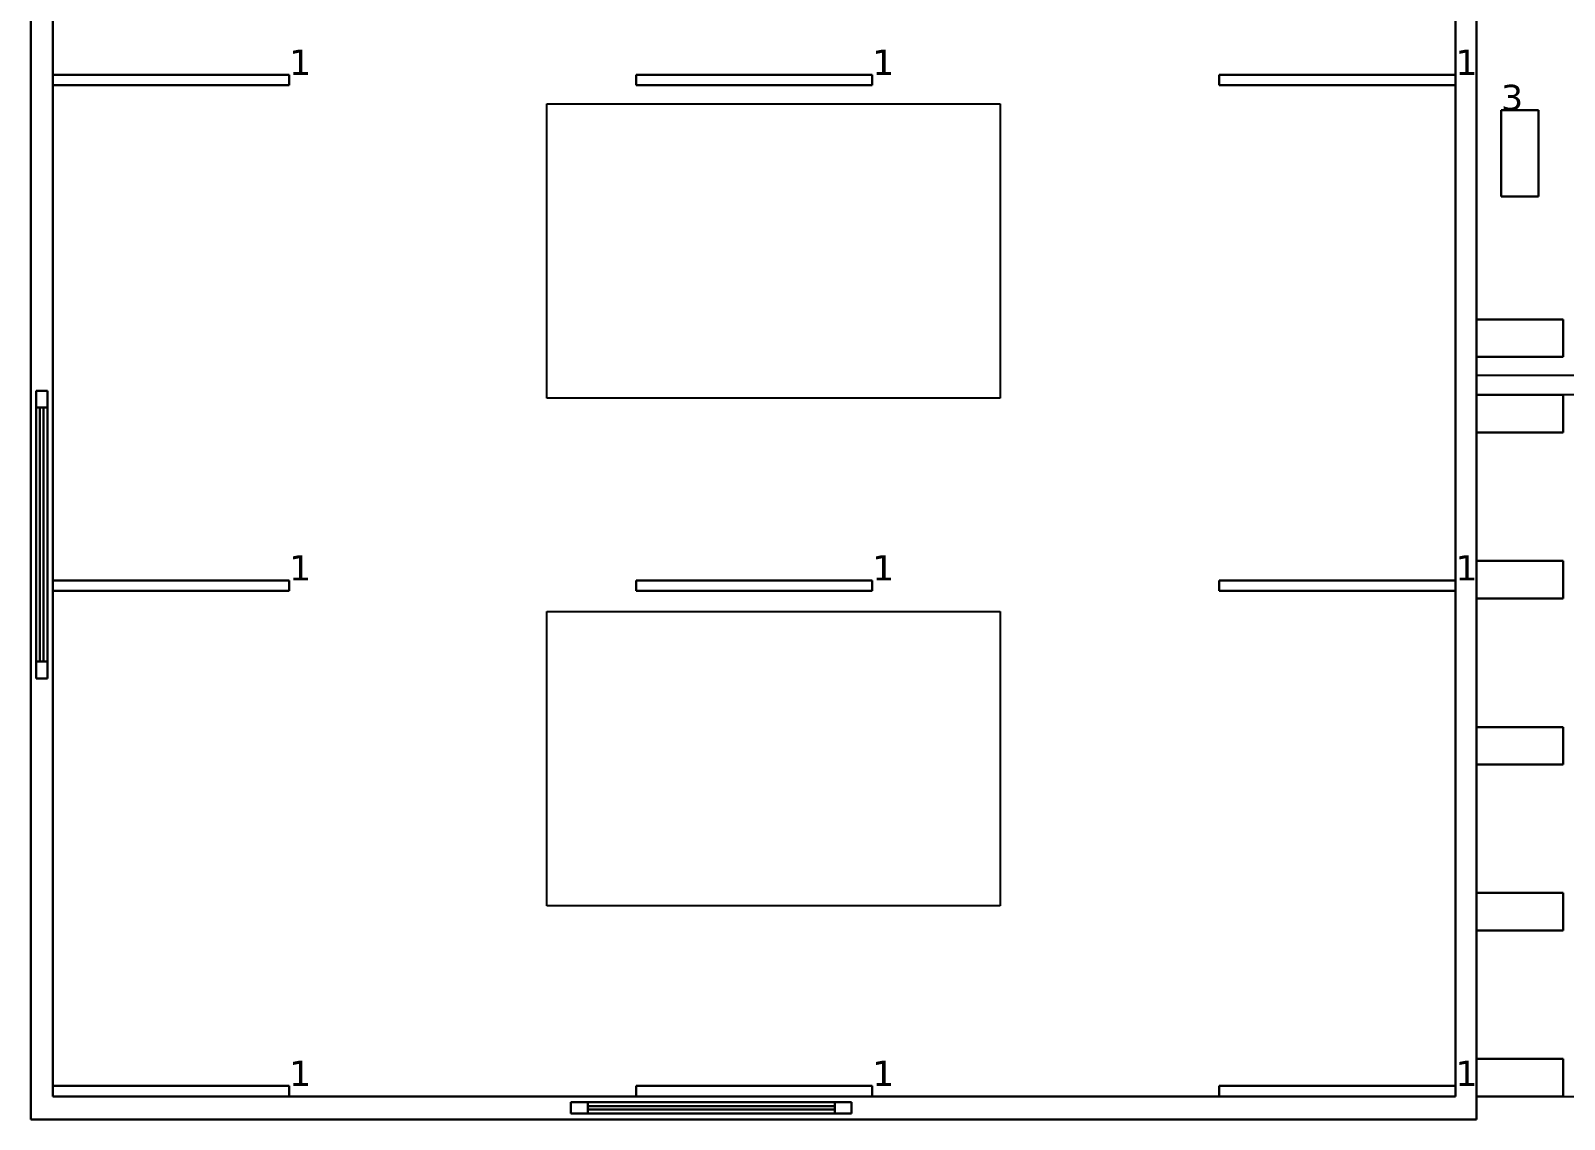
# Model space of a CAD drawing. Header units: inches. Extents: x 28 to 141, y 59 to 110.
# Drawn here: x 28.2 to 39.13, y 59.13 to 66.89 of the extents above; entities that cross this region are included whole.
import ezdxf

# ---------------------------------------------------------------- set-up
doc = ezdxf.new("R2010")
doc.units = ezdxf.units.IN
doc.header["$MEASUREMENT"] = 0
for name, color, linetype, true_color in [('DLX_BLD0_APERT', 7, 'Continuous', 0x969696), ('DLX_BLD0_CALC', 3, 'Continuous', 0x00ff00), ('DLX_BLD0_CONT', 7, 'Continuous', 0x969696), ('DLX_BLD0_LUM', 7, 'Continuous', 0xffd400), ('DLX_BLD0_LUMKEY_IDX', 7, 'Continuous', 0x969696), ('DLX_BLD0_ROOF', 7, 'Continuous', 0x7f7f7f), ('DLX_BLD1_CALC', 3, 'Continuous', 0x00ff00), ('DLX_BLD1_LUM', 7, 'Continuous', 0xffd400), ('DLX_BLD1_LUMKEY_IDX', 7, 'Continuous', 0x969696)]:
    doc.layers.add(name, color=color, linetype=linetype, true_color=true_color)
doc.styles.add('TableTextStyle', font='')
doc.styles.get('TableTextStyle').set_extended_font_data('VERDANA.TTF')

msp = doc.modelspace()

# ---------------------------------------------------------------- linework, layer by layer
at = {"layer": 'DLX_BLD0_APERT'}
for points in [[(28.239, 64.325, 0), (28.239, 62.275, 0)], [(28.319, 64.325, 0), (28.239, 64.325, 0)], [(28.239, 62.275, 0), (28.239, 64.325, 0)], [(28.239, 64.325, 0), (28.319, 64.325, 0)], [(28.239, 64.325, 0), (28.239, 64.325, 0)], [(28.239, 64.325, 0), (28.319, 64.325, 0)], [(28.319, 64.325, 0), (28.239, 64.325, 0)], [(28.239, 64.325, 0), (28.239, 62.275, 0)], [(28.239, 62.275, 0), (28.239, 64.325, 0)], [(28.239, 64.325, 0), (28.239, 64.325, 0)], [(28.319, 62.275, 0), (28.319, 64.325, 0)], [(28.319, 64.325, 0), (28.319, 62.275, 0)], [(28.319, 64.325, 0), (28.319, 64.325, 0)], [(28.319, 64.325, 0), (28.319, 62.275, 0)], [(28.319, 62.275, 0), (28.319, 64.325, 0)], [(28.319, 64.325, 0), (28.319, 64.325, 0)], [(28.239, 64.205, 0), (28.239, 64.205, 0)], [(28.239, 64.205, 0), (28.239, 62.395, 0)], [(28.239, 62.395, 0), (28.239, 64.205, 0)], [(28.239, 62.395, 0), (28.239, 64.205, 0)], [(28.239, 64.205, 0), (28.266, 64.205, 0)], [(28.266, 64.205, 0), (28.239, 64.205, 0)], [(28.239, 64.205, 0), (28.239, 64.205, 0)], [(28.239, 64.205, 0), (28.266, 64.205, 0)], [(28.266, 64.205, 0), (28.239, 64.205, 0)], [(28.239, 64.205, 0), (28.239, 62.395, 0)], [(28.266, 64.205, 0), (28.266, 62.395, 0)], [(28.266, 64.205, 0), (28.266, 64.205, 0)], [(28.266, 62.395, 0), (28.266, 64.205, 0)], [(28.266, 62.395, 0), (28.266, 64.205, 0)], [(28.266, 64.205, 0), (28.291, 64.205, 0)], [(28.291, 64.205, 0), (28.266, 64.205, 0)], [(28.266, 64.205, 0), (28.266, 62.395, 0)], [(28.291, 64.205, 0), (28.266, 64.205, 0)], [(28.266, 64.205, 0), (28.266, 64.205, 0)], [(28.266, 64.205, 0), (28.291, 64.205, 0)], [(28.266, 64.205, 0), (28.266, 62.395, 0)], [(28.266, 62.395, 0), (28.266, 64.205, 0)], [(28.266, 64.205, 0), (28.266, 64.205, 0)], [(28.266, 64.205, 0), (28.266, 62.395, 0)], [(28.291, 64.205, 0), (28.266, 64.205, 0)], [(28.266, 62.395, 0), (28.266, 64.205, 0)], [(28.266, 64.205, 0), (28.291, 64.205, 0)], [(28.266, 64.205, 0), (28.266, 64.205, 0)], [(28.266, 64.205, 0), (28.291, 64.205, 0)], [(28.291, 64.205, 0), (28.266, 64.205, 0)], [(28.291, 62.395, 0), (28.291, 64.205, 0)], [(28.291, 64.205, 0), (28.319, 64.205, 0)], [(28.291, 64.205, 0), (28.291, 62.395, 0)], [(28.291, 64.205, 0), (28.291, 62.395, 0)], [(28.319, 64.205, 0), (28.291, 64.205, 0)], [(28.291, 62.395, 0), (28.291, 64.205, 0)], [(28.291, 64.205, 0), (28.291, 64.205, 0)], [(28.291, 64.205, 0), (28.319, 64.205, 0)], [(28.319, 64.205, 0), (28.291, 64.205, 0)], [(28.291, 64.205, 0), (28.291, 64.205, 0)], [(28.291, 62.395, 0), (28.291, 64.205, 0)], [(28.291, 64.205, 0), (28.291, 62.395, 0)], [(28.291, 62.395, 0), (28.291, 64.205, 0)], [(28.291, 64.205, 0), (28.291, 64.205, 0)], [(28.291, 64.205, 0), (28.291, 62.395, 0)], [(28.291, 64.205, 0), (28.291, 64.205, 0)], [(28.319, 64.205, 0), (28.319, 64.205, 0)], [(28.319, 64.205, 0), (28.319, 62.395, 0)], [(28.319, 62.395, 0), (28.319, 64.205, 0)], [(28.319, 64.205, 0), (28.319, 62.395, 0)], [(28.319, 62.395, 0), (28.319, 64.205, 0)], [(28.319, 64.205, 0), (28.319, 64.205, 0)], [(28.239, 62.395, 0), (28.239, 62.395, 0)], [(28.266, 62.395, 0), (28.239, 62.395, 0)], [(28.266, 62.395, 0), (28.239, 62.395, 0)], [(28.239, 62.395, 0), (28.239, 62.395, 0)], [(28.239, 62.395, 0), (28.266, 62.395, 0)], [(28.239, 62.395, 0), (28.266, 62.395, 0)], [(28.266, 62.395, 0), (28.266, 62.395, 0)], [(28.291, 62.395, 0), (28.266, 62.395, 0)], [(28.291, 62.395, 0), (28.266, 62.395, 0)], [(28.266, 62.395, 0), (28.266, 62.395, 0)], [(28.266, 62.395, 0), (28.291, 62.395, 0)], [(28.266, 62.395, 0), (28.291, 62.395, 0)], [(28.266, 62.395, 0), (28.266, 62.395, 0)], [(28.266, 62.395, 0), (28.291, 62.395, 0)], [(28.291, 62.395, 0), (28.266, 62.395, 0)], [(28.266, 62.395, 0), (28.266, 62.395, 0)], [(28.266, 62.395, 0), (28.291, 62.395, 0)], [(28.291, 62.395, 0), (28.266, 62.395, 0)], [(28.319, 62.395, 0), (28.291, 62.395, 0)], [(28.291, 62.395, 0), (28.291, 62.395, 0)], [(28.291, 62.395, 0), (28.319, 62.395, 0)], [(28.319, 62.395, 0), (28.291, 62.395, 0)], [(28.291, 62.395, 0), (28.291, 62.395, 0)], [(28.291, 62.395, 0), (28.319, 62.395, 0)], [(28.291, 62.395, 0), (28.291, 62.395, 0)], [(28.291, 62.395, 0), (28.291, 62.395, 0)], [(28.319, 62.395, 0), (28.319, 62.395, 0)], [(28.319, 62.395, 0), (28.319, 62.395, 0)], [(28.239, 62.275, 0), (28.319, 62.275, 0)], [(28.239, 62.275, 0), (28.239, 62.275, 0)], [(28.239, 62.275, 0), (28.319, 62.275, 0)], [(28.319, 62.275, 0), (28.239, 62.275, 0)], [(28.319, 62.275, 0), (28.239, 62.275, 0)], [(28.239, 62.275, 0), (28.239, 62.275, 0)], [(28.319, 62.275, 0), (28.319, 62.275, 0)], [(28.319, 62.275, 0), (28.319, 62.275, 0)], [(34.052, 59.253, 0), (32.052, 59.253, 0)], [(32.052, 59.253, 0), (32.052, 59.173, 0)], [(32.052, 59.253, 0), (32.052, 59.253, 0)], [(32.052, 59.253, 0), (32.052, 59.173, 0)], [(32.052, 59.173, 0), (32.052, 59.253, 0)], [(32.052, 59.253, 0), (34.052, 59.253, 0)], [(32.052, 59.173, 0), (32.052, 59.253, 0)], [(34.052, 59.253, 0), (32.052, 59.253, 0)], [(32.052, 59.253, 0), (32.052, 59.253, 0)], [(32.052, 59.253, 0), (34.052, 59.253, 0)], [(32.052, 59.173, 0), (34.052, 59.173, 0)], [(32.052, 59.173, 0), (32.052, 59.173, 0)], [(34.052, 59.173, 0), (32.052, 59.173, 0)], [(34.052, 59.173, 0), (32.052, 59.173, 0)], [(32.052, 59.173, 0), (32.052, 59.173, 0)], [(32.052, 59.173, 0), (34.052, 59.173, 0)], [(33.932, 59.253, 0), (32.172, 59.253, 0)], [(32.172, 59.253, 0), (32.172, 59.253, 0)], [(32.172, 59.253, 0), (33.932, 59.253, 0)], [(32.172, 59.226, 0), (32.172, 59.253, 0)], [(32.172, 59.253, 0), (33.932, 59.253, 0)], [(32.172, 59.226, 0), (32.172, 59.253, 0)], [(32.172, 59.253, 0), (32.172, 59.253, 0)], [(32.172, 59.253, 0), (32.172, 59.226, 0)], [(33.932, 59.253, 0), (32.172, 59.253, 0)], [(32.172, 59.253, 0), (32.172, 59.226, 0)], [(33.932, 59.226, 0), (32.172, 59.226, 0)], [(32.172, 59.226, 0), (32.172, 59.226, 0)], [(32.172, 59.226, 0), (33.932, 59.226, 0)], [(32.172, 59.201, 0), (32.172, 59.226, 0)], [(32.172, 59.226, 0), (33.932, 59.226, 0)], [(32.172, 59.201, 0), (32.172, 59.226, 0)], [(32.172, 59.226, 0), (32.172, 59.226, 0)], [(32.172, 59.226, 0), (32.172, 59.201, 0)], [(33.932, 59.226, 0), (32.172, 59.226, 0)], [(32.172, 59.226, 0), (32.172, 59.201, 0)], [(33.932, 59.226, 0), (32.172, 59.226, 0)], [(32.172, 59.226, 0), (32.172, 59.226, 0)], [(32.172, 59.226, 0), (33.932, 59.226, 0)], [(33.932, 59.226, 0), (32.172, 59.226, 0)], [(32.172, 59.226, 0), (32.172, 59.201, 0)], [(32.172, 59.226, 0), (33.932, 59.226, 0)], [(32.172, 59.201, 0), (32.172, 59.226, 0)], [(32.172, 59.226, 0), (32.172, 59.226, 0)], [(32.172, 59.226, 0), (32.172, 59.201, 0)], [(32.172, 59.201, 0), (32.172, 59.226, 0)], [(32.172, 59.201, 0), (33.932, 59.201, 0)], [(32.172, 59.173, 0), (32.172, 59.201, 0)], [(33.932, 59.201, 0), (32.172, 59.201, 0)], [(32.172, 59.201, 0), (32.172, 59.201, 0)], [(32.172, 59.201, 0), (32.172, 59.173, 0)], [(32.172, 59.173, 0), (32.172, 59.201, 0)], [(32.172, 59.201, 0), (32.172, 59.201, 0)], [(33.932, 59.201, 0), (32.172, 59.201, 0)], [(32.172, 59.201, 0), (32.172, 59.173, 0)], [(32.172, 59.201, 0), (33.932, 59.201, 0)], [(32.172, 59.201, 0), (33.932, 59.201, 0)], [(33.932, 59.201, 0), (32.172, 59.201, 0)], [(32.172, 59.201, 0), (32.172, 59.201, 0)], [(32.172, 59.201, 0), (33.932, 59.201, 0)], [(33.932, 59.201, 0), (32.172, 59.201, 0)], [(32.172, 59.201, 0), (32.172, 59.201, 0)], [(33.932, 59.173, 0), (32.172, 59.173, 0)], [(32.172, 59.173, 0), (32.172, 59.173, 0)], [(32.172, 59.173, 0), (33.932, 59.173, 0)], [(33.932, 59.173, 0), (32.172, 59.173, 0)], [(32.172, 59.173, 0), (32.172, 59.173, 0)], [(32.172, 59.173, 0), (33.932, 59.173, 0)], [(33.932, 59.253, 0), (33.932, 59.253, 0)], [(33.932, 59.253, 0), (33.932, 59.226, 0)], [(33.932, 59.226, 0), (33.932, 59.253, 0)], [(33.932, 59.253, 0), (33.932, 59.253, 0)], [(33.932, 59.253, 0), (33.932, 59.226, 0)], [(33.932, 59.226, 0), (33.932, 59.253, 0)], [(33.932, 59.226, 0), (33.932, 59.226, 0)], [(33.932, 59.226, 0), (33.932, 59.201, 0)], [(33.932, 59.201, 0), (33.932, 59.226, 0)], [(33.932, 59.201, 0), (33.932, 59.226, 0)], [(33.932, 59.226, 0), (33.932, 59.226, 0)], [(33.932, 59.226, 0), (33.932, 59.201, 0)], [(33.932, 59.226, 0), (33.932, 59.226, 0)], [(33.932, 59.201, 0), (33.932, 59.226, 0)], [(33.932, 59.226, 0), (33.932, 59.201, 0)], [(33.932, 59.226, 0), (33.932, 59.226, 0)], [(33.932, 59.226, 0), (33.932, 59.201, 0)], [(33.932, 59.201, 0), (33.932, 59.226, 0)], [(33.932, 59.201, 0), (33.932, 59.173, 0)], [(33.932, 59.173, 0), (33.932, 59.201, 0)], [(33.932, 59.201, 0), (33.932, 59.201, 0)], [(33.932, 59.201, 0), (33.932, 59.173, 0)], [(33.932, 59.173, 0), (33.932, 59.201, 0)], [(33.932, 59.201, 0), (33.932, 59.201, 0)], [(33.932, 59.201, 0), (33.932, 59.201, 0)], [(33.932, 59.201, 0), (33.932, 59.201, 0)], [(33.932, 59.173, 0), (33.932, 59.173, 0)], [(33.932, 59.173, 0), (33.932, 59.173, 0)], [(34.052, 59.173, 0), (34.052, 59.253, 0)], [(34.052, 59.253, 0), (34.052, 59.173, 0)], [(34.052, 59.253, 0), (34.052, 59.253, 0)], [(34.052, 59.253, 0), (34.052, 59.173, 0)], [(34.052, 59.173, 0), (34.052, 59.253, 0)], [(34.052, 59.253, 0), (34.052, 59.253, 0)], [(34.052, 59.173, 0), (34.052, 59.173, 0)], [(34.052, 59.173, 0), (34.052, 59.173, 0)]]:
    msp.add_polyline3d(points, dxfattribs=at)
at = {"layer": 'DLX_BLD0_CALC'}
for points in [[(28.358, 84.599, 0), (28.358, 59.295, 0)], [(38.358, 59.295, 0), (38.358, 80.33, 0)], [(31.88, 66.37, 0), (35.112, 66.37, 0)], [(31.88, 64.272, 0), (31.88, 66.37, 0)], [(35.112, 66.37, 0), (35.112, 64.272, 0)], [(35.112, 64.272, 0), (31.88, 64.272, 0)], [(31.88, 62.752, 0), (35.112, 62.752, 0)], [(31.88, 60.654, 0), (31.88, 62.752, 0)], [(35.112, 62.752, 0), (35.112, 60.654, 0)], [(35.112, 60.654, 0), (31.88, 60.654, 0)], [(28.358, 59.295, 0), (38.358, 59.295, 0)]]:
    msp.add_polyline3d(points, dxfattribs=at)
at = {"layer": 'DLX_BLD0_CONT'}
for points in [[(28.2, 93.1, 0), (28.2, 59.131, 0)], [(28.358, 84.599, 0), (28.358, 59.295, 0)], [(38.358, 59.295, 0), (38.358, 84.599, 0)], [(38.508, 59.131, 0), (38.508, 84.599, 0)], [(28.358, 59.295, 0), (38.358, 59.295, 0)], [(28.2, 59.131, 0), (38.508, 59.131, 0)]]:
    msp.add_polyline3d(points, dxfattribs=at)
at = {"layer": 'DLX_BLD0_LUM'}
for points in [[(28.358, 66.503, 0), (28.358, 66.577, 0)], [(28.358, 66.577, 0), (28.358, 66.577, 0)], [(28.358, 66.577, 0), (28.358, 66.503, 0)], [(28.358, 66.577, 0), (30.042, 66.577, 0)], [(30.042, 66.577, 0), (28.358, 66.577, 0)], [(28.358, 66.577, 0), (28.358, 66.577, 0)], [(30.042, 66.577, 0), (28.358, 66.577, 0)], [(28.358, 66.577, 0), (28.358, 66.503, 0)], [(28.358, 66.503, 0), (28.358, 66.577, 0)], [(28.358, 66.577, 0), (30.042, 66.577, 0)], [(28.358, 66.503, 0), (28.358, 66.503, 0)], [(30.042, 66.503, 0), (28.358, 66.503, 0)], [(28.358, 66.503, 0), (28.358, 66.503, 0)], [(28.358, 66.503, 0), (30.042, 66.503, 0)], [(28.358, 66.503, 0), (30.042, 66.503, 0)], [(30.042, 66.503, 0), (28.358, 66.503, 0)], [(30.042, 66.577, 0), (30.042, 66.577, 0)], [(30.042, 66.577, 0), (30.042, 66.503, 0)], [(30.042, 66.503, 0), (30.042, 66.577, 0)], [(30.042, 66.577, 0), (30.042, 66.577, 0)], [(30.042, 66.503, 0), (30.042, 66.577, 0)], [(30.042, 66.577, 0), (30.042, 66.503, 0)], [(30.042, 66.503, 0), (30.042, 66.503, 0)], [(30.042, 66.503, 0), (30.042, 66.503, 0)], [(32.516, 66.503, 0), (32.516, 66.577, 0)], [(32.516, 66.577, 0), (32.516, 66.577, 0)], [(32.516, 66.577, 0), (32.516, 66.503, 0)], [(32.516, 66.577, 0), (34.2, 66.577, 0)], [(34.2, 66.577, 0), (32.516, 66.577, 0)], [(32.516, 66.577, 0), (32.516, 66.577, 0)], [(34.2, 66.577, 0), (32.516, 66.577, 0)], [(32.516, 66.577, 0), (32.516, 66.503, 0)], [(32.516, 66.503, 0), (32.516, 66.577, 0)], [(32.516, 66.577, 0), (34.2, 66.577, 0)], [(32.516, 66.503, 0), (32.516, 66.503, 0)], [(34.2, 66.503, 0), (32.516, 66.503, 0)], [(32.516, 66.503, 0), (32.516, 66.503, 0)], [(32.516, 66.503, 0), (34.2, 66.503, 0)], [(32.516, 66.503, 0), (34.2, 66.503, 0)], [(34.2, 66.503, 0), (32.516, 66.503, 0)], [(34.2, 66.577, 0), (34.2, 66.577, 0)], [(34.2, 66.577, 0), (34.2, 66.503, 0)], [(34.2, 66.503, 0), (34.2, 66.577, 0)], [(34.2, 66.577, 0), (34.2, 66.577, 0)], [(34.2, 66.503, 0), (34.2, 66.577, 0)], [(34.2, 66.577, 0), (34.2, 66.503, 0)], [(34.2, 66.503, 0), (34.2, 66.503, 0)], [(34.2, 66.503, 0), (34.2, 66.503, 0)], [(36.674, 66.503, 0), (36.674, 66.577, 0)], [(36.674, 66.577, 0), (36.674, 66.577, 0)], [(36.674, 66.577, 0), (36.674, 66.503, 0)], [(36.674, 66.577, 0), (38.358, 66.577, 0)], [(38.358, 66.577, 0), (36.674, 66.577, 0)], [(36.674, 66.577, 0), (36.674, 66.577, 0)], [(38.358, 66.577, 0), (36.674, 66.577, 0)], [(36.674, 66.577, 0), (36.674, 66.503, 0)], [(36.674, 66.503, 0), (36.674, 66.577, 0)], [(36.674, 66.577, 0), (38.358, 66.577, 0)], [(36.674, 66.503, 0), (36.674, 66.503, 0)], [(38.358, 66.503, 0), (36.674, 66.503, 0)], [(36.674, 66.503, 0), (36.674, 66.503, 0)], [(36.674, 66.503, 0), (38.358, 66.503, 0)], [(36.674, 66.503, 0), (38.358, 66.503, 0)], [(38.358, 66.503, 0), (36.674, 66.503, 0)], [(38.358, 66.577, 0), (38.358, 66.577, 0)], [(38.358, 66.577, 0), (38.358, 66.503, 0)], [(38.358, 66.503, 0), (38.358, 66.577, 0)], [(38.358, 66.577, 0), (38.358, 66.577, 0)], [(38.358, 66.503, 0), (38.358, 66.577, 0)], [(38.358, 66.577, 0), (38.358, 66.503, 0)], [(38.358, 66.503, 0), (38.358, 66.503, 0)], [(38.358, 66.503, 0), (38.358, 66.503, 0)], [(28.358, 62.899, 0), (28.358, 62.973, 0)], [(28.358, 62.973, 0), (28.358, 62.973, 0)], [(28.358, 62.973, 0), (28.358, 62.899, 0)], [(28.358, 62.973, 0), (30.042, 62.973, 0)], [(30.042, 62.973, 0), (28.358, 62.973, 0)], [(28.358, 62.973, 0), (28.358, 62.973, 0)], [(30.042, 62.973, 0), (28.358, 62.973, 0)], [(28.358, 62.973, 0), (28.358, 62.899, 0)], [(28.358, 62.899, 0), (28.358, 62.973, 0)], [(28.358, 62.973, 0), (30.042, 62.973, 0)], [(28.358, 62.899, 0), (28.358, 62.899, 0)], [(30.042, 62.899, 0), (28.358, 62.899, 0)], [(28.358, 62.899, 0), (28.358, 62.899, 0)], [(28.358, 62.899, 0), (30.042, 62.899, 0)], [(28.358, 62.899, 0), (30.042, 62.899, 0)], [(30.042, 62.899, 0), (28.358, 62.899, 0)], [(30.042, 62.973, 0), (30.042, 62.973, 0)], [(30.042, 62.973, 0), (30.042, 62.899, 0)], [(30.042, 62.899, 0), (30.042, 62.973, 0)], [(30.042, 62.973, 0), (30.042, 62.973, 0)], [(30.042, 62.899, 0), (30.042, 62.973, 0)], [(30.042, 62.973, 0), (30.042, 62.899, 0)], [(30.042, 62.899, 0), (30.042, 62.899, 0)], [(30.042, 62.899, 0), (30.042, 62.899, 0)], [(32.516, 62.899, 0), (32.516, 62.973, 0)], [(32.516, 62.973, 0), (32.516, 62.973, 0)], [(32.516, 62.973, 0), (32.516, 62.899, 0)], [(32.516, 62.973, 0), (34.2, 62.973, 0)], [(34.2, 62.973, 0), (32.516, 62.973, 0)], [(32.516, 62.973, 0), (32.516, 62.973, 0)], [(34.2, 62.973, 0), (32.516, 62.973, 0)], [(32.516, 62.973, 0), (32.516, 62.899, 0)], [(32.516, 62.899, 0), (32.516, 62.973, 0)], [(32.516, 62.973, 0), (34.2, 62.973, 0)], [(32.516, 62.899, 0), (32.516, 62.899, 0)], [(34.2, 62.899, 0), (32.516, 62.899, 0)], [(32.516, 62.899, 0), (32.516, 62.899, 0)], [(32.516, 62.899, 0), (34.2, 62.899, 0)], [(32.516, 62.899, 0), (34.2, 62.899, 0)], [(34.2, 62.899, 0), (32.516, 62.899, 0)], [(34.2, 62.973, 0), (34.2, 62.973, 0)], [(34.2, 62.973, 0), (34.2, 62.899, 0)], [(34.2, 62.899, 0), (34.2, 62.973, 0)], [(34.2, 62.973, 0), (34.2, 62.973, 0)], [(34.2, 62.899, 0), (34.2, 62.973, 0)], [(34.2, 62.973, 0), (34.2, 62.899, 0)], [(34.2, 62.899, 0), (34.2, 62.899, 0)], [(34.2, 62.899, 0), (34.2, 62.899, 0)], [(36.674, 62.899, 0), (36.674, 62.973, 0)], [(36.674, 62.973, 0), (36.674, 62.973, 0)], [(36.674, 62.973, 0), (36.674, 62.899, 0)], [(36.674, 62.973, 0), (38.358, 62.973, 0)], [(38.358, 62.973, 0), (36.674, 62.973, 0)], [(36.674, 62.973, 0), (36.674, 62.973, 0)], [(38.358, 62.973, 0), (36.674, 62.973, 0)], [(36.674, 62.973, 0), (36.674, 62.899, 0)], [(36.674, 62.899, 0), (36.674, 62.973, 0)], [(36.674, 62.973, 0), (38.358, 62.973, 0)], [(36.674, 62.899, 0), (36.674, 62.899, 0)], [(38.358, 62.899, 0), (36.674, 62.899, 0)], [(36.674, 62.899, 0), (36.674, 62.899, 0)], [(36.674, 62.899, 0), (38.358, 62.899, 0)], [(36.674, 62.899, 0), (38.358, 62.899, 0)], [(38.358, 62.899, 0), (36.674, 62.899, 0)], [(38.358, 62.973, 0), (38.358, 62.973, 0)], [(38.358, 62.973, 0), (38.358, 62.899, 0)], [(38.358, 62.899, 0), (38.358, 62.973, 0)], [(38.358, 62.973, 0), (38.358, 62.973, 0)], [(38.358, 62.899, 0), (38.358, 62.973, 0)], [(38.358, 62.973, 0), (38.358, 62.899, 0)], [(38.358, 62.899, 0), (38.358, 62.899, 0)], [(38.358, 62.899, 0), (38.358, 62.899, 0)], [(28.358, 59.295, 0), (28.358, 59.369, 0)], [(28.358, 59.369, 0), (28.358, 59.369, 0)], [(28.358, 59.369, 0), (28.358, 59.295, 0)], [(28.358, 59.369, 0), (30.042, 59.369, 0)], [(30.042, 59.369, 0), (28.358, 59.369, 0)], [(28.358, 59.369, 0), (28.358, 59.369, 0)], [(30.042, 59.369, 0), (28.358, 59.369, 0)], [(28.358, 59.369, 0), (28.358, 59.295, 0)], [(28.358, 59.295, 0), (28.358, 59.369, 0)], [(28.358, 59.369, 0), (30.042, 59.369, 0)], [(28.358, 59.295, 0), (28.358, 59.295, 0)], [(30.042, 59.295, 0), (28.358, 59.295, 0)], [(28.358, 59.295, 0), (28.358, 59.295, 0)], [(28.358, 59.295, 0), (30.042, 59.295, 0)], [(28.358, 59.295, 0), (30.042, 59.295, 0)], [(30.042, 59.295, 0), (28.358, 59.295, 0)], [(30.042, 59.369, 0), (30.042, 59.369, 0)], [(30.042, 59.369, 0), (30.042, 59.295, 0)], [(30.042, 59.295, 0), (30.042, 59.369, 0)], [(30.042, 59.369, 0), (30.042, 59.369, 0)], [(30.042, 59.295, 0), (30.042, 59.369, 0)], [(30.042, 59.369, 0), (30.042, 59.295, 0)], [(30.042, 59.295, 0), (30.042, 59.295, 0)], [(30.042, 59.295, 0), (30.042, 59.295, 0)], [(32.516, 59.295, 0), (32.516, 59.369, 0)], [(32.516, 59.369, 0), (32.516, 59.369, 0)], [(32.516, 59.369, 0), (32.516, 59.295, 0)], [(32.516, 59.369, 0), (34.2, 59.369, 0)], [(34.2, 59.369, 0), (32.516, 59.369, 0)], [(32.516, 59.369, 0), (32.516, 59.369, 0)], [(34.2, 59.369, 0), (32.516, 59.369, 0)], [(32.516, 59.369, 0), (32.516, 59.295, 0)], [(32.516, 59.295, 0), (32.516, 59.369, 0)], [(32.516, 59.369, 0), (34.2, 59.369, 0)], [(32.516, 59.295, 0), (32.516, 59.295, 0)], [(34.2, 59.295, 0), (32.516, 59.295, 0)], [(32.516, 59.295, 0), (32.516, 59.295, 0)], [(32.516, 59.295, 0), (34.2, 59.295, 0)], [(32.516, 59.295, 0), (34.2, 59.295, 0)], [(34.2, 59.295, 0), (32.516, 59.295, 0)], [(34.2, 59.369, 0), (34.2, 59.369, 0)], [(34.2, 59.369, 0), (34.2, 59.295, 0)], [(34.2, 59.295, 0), (34.2, 59.369, 0)], [(34.2, 59.369, 0), (34.2, 59.369, 0)], [(34.2, 59.295, 0), (34.2, 59.369, 0)], [(34.2, 59.369, 0), (34.2, 59.295, 0)], [(34.2, 59.295, 0), (34.2, 59.295, 0)], [(34.2, 59.295, 0), (34.2, 59.295, 0)], [(36.674, 59.295, 0), (36.674, 59.369, 0)], [(36.674, 59.369, 0), (36.674, 59.369, 0)], [(36.674, 59.369, 0), (36.674, 59.295, 0)], [(36.674, 59.369, 0), (38.358, 59.369, 0)], [(38.358, 59.369, 0), (36.674, 59.369, 0)], [(36.674, 59.369, 0), (36.674, 59.369, 0)], [(38.358, 59.369, 0), (36.674, 59.369, 0)], [(36.674, 59.369, 0), (36.674, 59.295, 0)], [(36.674, 59.295, 0), (36.674, 59.369, 0)], [(36.674, 59.369, 0), (38.358, 59.369, 0)], [(36.674, 59.295, 0), (36.674, 59.295, 0)], [(38.358, 59.295, 0), (36.674, 59.295, 0)], [(36.674, 59.295, 0), (36.674, 59.295, 0)], [(36.674, 59.295, 0), (38.358, 59.295, 0)], [(36.674, 59.295, 0), (38.358, 59.295, 0)], [(38.358, 59.295, 0), (36.674, 59.295, 0)], [(38.358, 59.369, 0), (38.358, 59.369, 0)], [(38.358, 59.369, 0), (38.358, 59.295, 0)], [(38.358, 59.295, 0), (38.358, 59.369, 0)], [(38.358, 59.369, 0), (38.358, 59.369, 0)], [(38.358, 59.295, 0), (38.358, 59.369, 0)], [(38.358, 59.369, 0), (38.358, 59.295, 0)], [(38.358, 59.295, 0), (38.358, 59.295, 0)], [(38.358, 59.295, 0), (38.358, 59.295, 0)]]:
    msp.add_polyline3d(points, dxfattribs=at)
at = {"layer": 'DLX_BLD0_ROOF'}
for points in [[(28.2, 93.1, 0), (28.2, 59.131, 0)], [(28.2, 59.131, 0), (28.2, 93.1, 0)], [(28.2, 59.131, 0), (28.2, 93.1, 0)], [(28.2, 93.1, 0), (28.2, 59.131, 0)], [(28.358, 84.599, 0), (28.358, 59.295, 0)], [(28.358, 59.295, 0), (28.358, 84.599, 0)], [(38.358, 59.295, 0), (38.358, 84.599, 0)], [(38.358, 84.599, 0), (38.358, 59.295, 0)], [(38.508, 59.131, 0), (38.508, 84.599, 0)], [(38.508, 84.599, 0), (38.508, 59.131, 0)], [(38.508, 84.599, 0), (38.508, 59.131, 0)], [(38.508, 59.131, 0), (38.508, 84.599, 0)], [(28.358, 59.295, 0), (38.358, 59.295, 0)], [(38.358, 59.295, 0), (28.358, 59.295, 0)], [(28.2, 59.131, 0), (38.508, 59.131, 0)], [(38.508, 59.131, 0), (28.2, 59.131, 0)], [(28.2, 59.131, 0), (28.2, 59.131, 0)], [(28.2, 59.131, 0), (28.2, 59.131, 0)], [(38.508, 59.131, 0), (28.2, 59.131, 0)], [(28.2, 59.131, 0), (38.508, 59.131, 0)], [(38.508, 59.131, 0), (38.508, 59.131, 0)], [(38.508, 59.131, 0), (38.508, 59.131, 0)]]:
    msp.add_polyline3d(points, dxfattribs=at)
at = {"layer": 'DLX_BLD1_CALC'}
for points in [[(38.508, 84.599, 0), (38.508, 64.437, 0)], [(38.508, 64.437, 0), (45.358, 64.437, 0)], [(45.208, 64.295, 0), (38.508, 64.295, 0)], [(38.508, 64.295, 0), (38.508, 59.295, 0)], [(38.508, 59.295, 0), (45.208, 59.295, 0)]]:
    msp.add_polyline3d(points, dxfattribs=at)
at = {"layer": 'DLX_BLD1_LUM'}
for points in [[(38.683, 65.709, 0), (38.683, 66.326, 0)], [(38.683, 66.326, 0), (38.683, 66.326, 0)], [(38.683, 66.326, 0), (38.683, 65.709, 0)], [(38.683, 66.326, 0), (38.95, 66.326, 0)], [(38.95, 66.326, 0), (38.683, 66.326, 0)], [(38.683, 66.326, 0), (38.683, 66.326, 0)], [(38.95, 66.326, 0), (38.683, 66.326, 0)], [(38.683, 66.326, 0), (38.683, 65.709, 0)], [(38.683, 65.709, 0), (38.683, 66.326, 0)], [(38.683, 66.326, 0), (38.95, 66.326, 0)], [(38.95, 66.326, 0), (38.95, 66.326, 0)], [(38.95, 66.326, 0), (38.95, 65.709, 0)], [(38.95, 65.709, 0), (38.95, 66.326, 0)], [(38.95, 66.326, 0), (38.95, 66.326, 0)], [(38.95, 65.709, 0), (38.95, 66.326, 0)], [(38.95, 66.326, 0), (38.95, 65.709, 0)], [(38.95, 65.709, 0), (38.683, 65.709, 0)], [(38.683, 65.709, 0), (38.683, 65.709, 0)], [(38.683, 65.709, 0), (38.95, 65.709, 0)], [(38.683, 65.709, 0), (38.683, 65.709, 0)], [(38.683, 65.709, 0), (38.95, 65.709, 0)], [(38.95, 65.709, 0), (38.683, 65.709, 0)], [(38.95, 65.709, 0), (38.95, 65.709, 0)], [(38.95, 65.709, 0), (38.95, 65.709, 0)], [(38.508, 64.566, 0), (38.508, 64.833, 0)], [(38.508, 64.833, 0), (38.508, 64.833, 0)], [(38.508, 64.833, 0), (38.508, 64.566, 0)], [(38.508, 64.833, 0), (39.125, 64.833, 0)], [(39.125, 64.833, 0), (38.508, 64.833, 0)], [(38.508, 64.833, 0), (38.508, 64.833, 0)], [(38.508, 64.833, 0), (38.508, 64.566, 0)], [(39.125, 64.833, 0), (38.508, 64.833, 0)], [(38.508, 64.566, 0), (38.508, 64.833, 0)], [(38.508, 64.833, 0), (39.125, 64.833, 0)], [(39.125, 64.833, 0), (39.125, 64.566, 0)], [(39.125, 64.566, 0), (39.125, 64.833, 0)], [(39.125, 64.833, 0), (39.125, 64.833, 0)], [(39.125, 64.833, 0), (39.125, 64.833, 0)], [(39.125, 64.566, 0), (39.125, 64.833, 0)], [(39.125, 64.833, 0), (39.125, 64.566, 0)], [(39.125, 64.566, 0), (38.508, 64.566, 0)], [(38.508, 64.566, 0), (38.508, 64.566, 0)], [(38.508, 64.566, 0), (39.125, 64.566, 0)], [(38.508, 64.566, 0), (38.508, 64.566, 0)], [(38.508, 64.566, 0), (39.125, 64.566, 0)], [(39.125, 64.566, 0), (38.508, 64.566, 0)], [(39.125, 64.566, 0), (39.125, 64.566, 0)], [(39.125, 64.566, 0), (39.125, 64.566, 0)], [(38.508, 64.028, 0), (38.508, 64.295, 0)], [(38.508, 64.295, 0), (38.508, 64.295, 0)], [(38.508, 64.295, 0), (38.508, 64.028, 0)], [(38.508, 64.295, 0), (39.125, 64.295, 0)], [(39.125, 64.295, 0), (38.508, 64.295, 0)], [(38.508, 64.295, 0), (38.508, 64.295, 0)], [(38.508, 64.295, 0), (38.508, 64.028, 0)], [(39.125, 64.295, 0), (38.508, 64.295, 0)], [(38.508, 64.028, 0), (38.508, 64.295, 0)], [(38.508, 64.295, 0), (39.125, 64.295, 0)], [(39.125, 64.295, 0), (39.125, 64.028, 0)], [(39.125, 64.028, 0), (39.125, 64.295, 0)], [(39.125, 64.295, 0), (39.125, 64.295, 0)], [(39.125, 64.295, 0), (39.125, 64.295, 0)], [(39.125, 64.028, 0), (39.125, 64.295, 0)], [(39.125, 64.295, 0), (39.125, 64.028, 0)], [(39.125, 64.028, 0), (38.508, 64.028, 0)], [(38.508, 64.028, 0), (38.508, 64.028, 0)], [(38.508, 64.028, 0), (39.125, 64.028, 0)], [(38.508, 64.028, 0), (38.508, 64.028, 0)], [(38.508, 64.028, 0), (39.125, 64.028, 0)], [(39.125, 64.028, 0), (38.508, 64.028, 0)], [(39.125, 64.028, 0), (39.125, 64.028, 0)], [(39.125, 64.028, 0), (39.125, 64.028, 0)], [(38.508, 62.845, 0), (38.508, 63.112, 0)], [(38.508, 63.112, 0), (38.508, 63.112, 0)], [(38.508, 63.112, 0), (38.508, 62.845, 0)], [(38.508, 63.112, 0), (39.125, 63.112, 0)], [(39.125, 63.112, 0), (38.508, 63.112, 0)], [(38.508, 63.112, 0), (38.508, 63.112, 0)], [(38.508, 63.112, 0), (38.508, 62.845, 0)], [(39.125, 63.112, 0), (38.508, 63.112, 0)], [(38.508, 62.845, 0), (38.508, 63.112, 0)], [(38.508, 63.112, 0), (39.125, 63.112, 0)], [(39.125, 63.112, 0), (39.125, 62.845, 0)], [(39.125, 62.845, 0), (39.125, 63.112, 0)], [(39.125, 63.112, 0), (39.125, 63.112, 0)], [(39.125, 63.112, 0), (39.125, 63.112, 0)], [(39.125, 62.845, 0), (39.125, 63.112, 0)], [(39.125, 63.112, 0), (39.125, 62.845, 0)], [(39.125, 62.845, 0), (38.508, 62.845, 0)], [(38.508, 62.845, 0), (38.508, 62.845, 0)], [(38.508, 62.845, 0), (39.125, 62.845, 0)], [(38.508, 62.845, 0), (38.508, 62.845, 0)], [(38.508, 62.845, 0), (39.125, 62.845, 0)], [(39.125, 62.845, 0), (38.508, 62.845, 0)], [(39.125, 62.845, 0), (39.125, 62.845, 0)], [(39.125, 62.845, 0), (39.125, 62.845, 0)], [(38.508, 61.661, 0), (38.508, 61.928, 0)], [(38.508, 61.928, 0), (38.508, 61.928, 0)], [(38.508, 61.928, 0), (38.508, 61.661, 0)], [(38.508, 61.928, 0), (39.125, 61.928, 0)], [(39.125, 61.928, 0), (38.508, 61.928, 0)], [(38.508, 61.928, 0), (38.508, 61.928, 0)], [(38.508, 61.928, 0), (38.508, 61.661, 0)], [(39.125, 61.928, 0), (38.508, 61.928, 0)], [(38.508, 61.661, 0), (38.508, 61.928, 0)], [(38.508, 61.928, 0), (39.125, 61.928, 0)], [(39.125, 61.928, 0), (39.125, 61.661, 0)], [(39.125, 61.661, 0), (39.125, 61.928, 0)], [(39.125, 61.928, 0), (39.125, 61.928, 0)], [(39.125, 61.928, 0), (39.125, 61.928, 0)], [(39.125, 61.661, 0), (39.125, 61.928, 0)], [(39.125, 61.928, 0), (39.125, 61.661, 0)], [(39.125, 61.661, 0), (38.508, 61.661, 0)], [(38.508, 61.661, 0), (38.508, 61.661, 0)], [(38.508, 61.661, 0), (39.125, 61.661, 0)], [(38.508, 61.661, 0), (38.508, 61.661, 0)], [(38.508, 61.661, 0), (39.125, 61.661, 0)], [(39.125, 61.661, 0), (38.508, 61.661, 0)], [(39.125, 61.661, 0), (39.125, 61.661, 0)], [(39.125, 61.661, 0), (39.125, 61.661, 0)], [(38.508, 60.478, 0), (38.508, 60.745, 0)], [(38.508, 60.745, 0), (38.508, 60.745, 0)], [(38.508, 60.745, 0), (38.508, 60.478, 0)], [(38.508, 60.745, 0), (39.125, 60.745, 0)], [(39.125, 60.745, 0), (38.508, 60.745, 0)], [(38.508, 60.745, 0), (38.508, 60.745, 0)], [(38.508, 60.745, 0), (38.508, 60.478, 0)], [(39.125, 60.745, 0), (38.508, 60.745, 0)], [(38.508, 60.478, 0), (38.508, 60.745, 0)], [(38.508, 60.745, 0), (39.125, 60.745, 0)], [(39.125, 60.745, 0), (39.125, 60.478, 0)], [(39.125, 60.478, 0), (39.125, 60.745, 0)], [(39.125, 60.745, 0), (39.125, 60.745, 0)], [(39.125, 60.745, 0), (39.125, 60.745, 0)], [(39.125, 60.478, 0), (39.125, 60.745, 0)], [(39.125, 60.745, 0), (39.125, 60.478, 0)], [(39.125, 60.478, 0), (38.508, 60.478, 0)], [(38.508, 60.478, 0), (38.508, 60.478, 0)], [(38.508, 60.478, 0), (39.125, 60.478, 0)], [(38.508, 60.478, 0), (38.508, 60.478, 0)], [(38.508, 60.478, 0), (39.125, 60.478, 0)], [(39.125, 60.478, 0), (38.508, 60.478, 0)], [(39.125, 60.478, 0), (39.125, 60.478, 0)], [(39.125, 60.478, 0), (39.125, 60.478, 0)], [(38.508, 59.295, 0), (38.508, 59.562, 0)], [(38.508, 59.562, 0), (38.508, 59.562, 0)], [(38.508, 59.562, 0), (38.508, 59.295, 0)], [(38.508, 59.562, 0), (39.125, 59.562, 0)], [(39.125, 59.562, 0), (38.508, 59.562, 0)], [(38.508, 59.562, 0), (38.508, 59.562, 0)], [(38.508, 59.562, 0), (38.508, 59.295, 0)], [(39.125, 59.562, 0), (38.508, 59.562, 0)], [(38.508, 59.295, 0), (38.508, 59.562, 0)], [(38.508, 59.562, 0), (39.125, 59.562, 0)], [(39.125, 59.562, 0), (39.125, 59.295, 0)], [(39.125, 59.295, 0), (39.125, 59.562, 0)], [(39.125, 59.562, 0), (39.125, 59.562, 0)], [(39.125, 59.562, 0), (39.125, 59.562, 0)], [(39.125, 59.295, 0), (39.125, 59.562, 0)], [(39.125, 59.562, 0), (39.125, 59.295, 0)], [(39.125, 59.295, 0), (38.508, 59.295, 0)], [(38.508, 59.295, 0), (38.508, 59.295, 0)], [(38.508, 59.295, 0), (39.125, 59.295, 0)], [(38.508, 59.295, 0), (38.508, 59.295, 0)], [(38.508, 59.295, 0), (39.125, 59.295, 0)], [(39.125, 59.295, 0), (38.508, 59.295, 0)], [(39.125, 59.295, 0), (39.125, 59.295, 0)], [(39.125, 59.295, 0), (39.125, 59.295, 0)]]:
    msp.add_polyline3d(points, dxfattribs=at)

# ---------------------------------------------------------------- texts
at = {"layer": 'DLX_BLD0_LUMKEY_IDX', "style": 'TableTextStyle'}
for p in [(30.042, 66.577), (34.2, 66.577), (38.358, 66.577), (30.042, 62.973), (34.2, 62.973), (38.358, 62.973), (30.042, 59.369), (34.2, 59.369), (38.358, 59.369)]:
    msp.add_text('1', height=0.18, dxfattribs=at).set_placement(p)
at = {"layer": 'DLX_BLD1_LUMKEY_IDX', "style": 'TableTextStyle'}
msp.add_text('3', height=0.18, dxfattribs=at).set_placement((38.683, 66.326))

doc.saveas('drawing.dxf')
